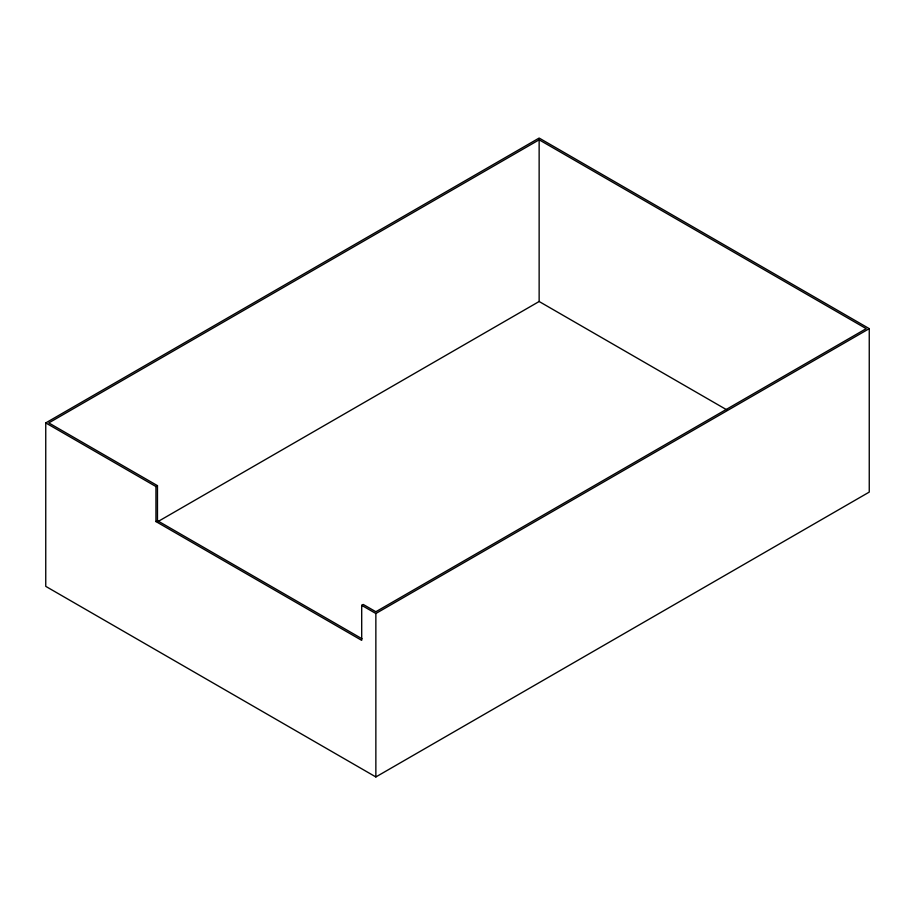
<?xml version="1.0" encoding="UTF-8"?>
<svg xmlns="http://www.w3.org/2000/svg" width="915" height="915" viewBox="0 0 915 915"><rect width="100%" height="100%" fill="white"/><g stroke="black" fill="none" stroke-linecap="round" stroke-linejoin="round"><path stroke-width="1.37" d="M45.75 422.913L539.141 138.051L869.25 328.645L869.25 492.087L375.859 776.949L45.75 586.355L45.75 422.913L155.95 486.54L157.472 485.659L157.472 520.692L361.985 638.762M155.95 486.54L155.95 521.561L361.7 640.351L361.7 605.33L363.221 604.449L375.859 611.746L866.219 328.645L539.141 139.812L48.781 422.913L157.472 485.659M155.95 521.561L157.472 520.692M157.483 521.847L539.141 301.504L727.265 410.114M361.7 605.33L375.859 613.496L869.25 328.645M539.141 139.812L539.141 301.504M375.859 613.496L375.859 776.949"/></g></svg>
